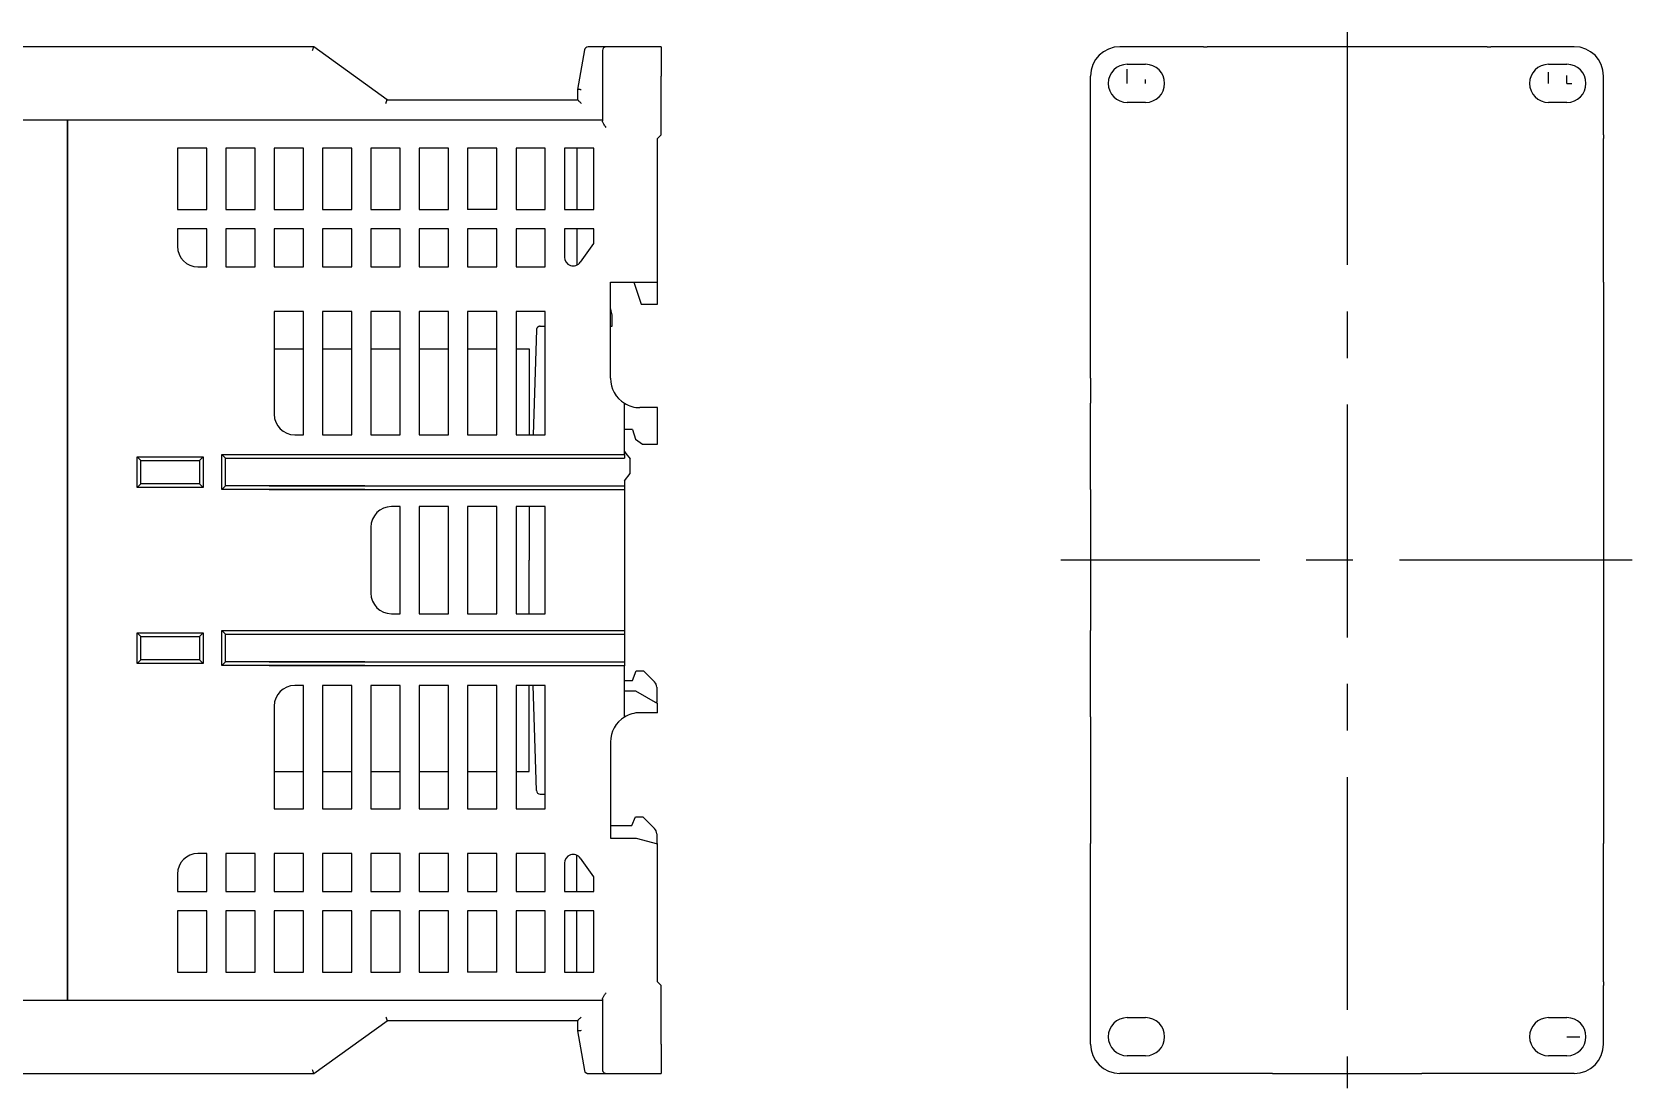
# Model space of a CAD drawing. Header units: millimetres. Extents: x -2567 to -2130, y -1703 to -1559.
# Drawn here: x -2348.3 to -2130, y -1703 to -1559 of the extents above; entities that cross this region are included whole.
import ezdxf

# ---------------------------------------------------------------- set-up
doc = ezdxf.new("R2010")
doc.units = ezdxf.units.MM
doc.linetypes.add('CENTER', pattern=[50.8, 31.75, -6.35, 6.35, -6.35])
doc.layers.add('DEFAULT_1', color=7, linetype='CENTER')

msp = doc.modelspace()

# ---------------------------------------------------------------- linework, layer by layer
at = {"color": 7, "linetype": 'Continuous'}
for p, q in [((-2309.88, -1561.04), (-2361.04, -1561.04)), ((-2299.88, -1568.24), (-2309.88, -1561.04)), ((-2269.98, -1561.04), (-2272.44, -1561.04)), ((-2262.48, -1561.04), (-2269.98, -1561.04)), ((-2262.48, -1561.04), (-2262.48, -1565.04)), ((-2188.47, -1561.02), (-2199.87, -1561.02)), ((-2188.47, -1561.02), (-2187.97, -1561.02)), ((-2149.77, -1561.02), (-2187.97, -1561.02)), ((-2149.77, -1561.02), (-2149.27, -1561.02)), ((-2137.87, -1561.02), (-2149.27, -1561.02)), ((-2272.93, -1561.45), (-2273.88, -1566.84)), ((-2270.48, -1561.54), (-2270.48, -1565.04)), ((-2270.48, -1565.04), (-2270.48, -1571.17)), ((-2262.48, -1573.04), (-2262.48, -1565.04)), ((-2203.87, -1573.02), (-2203.87, -1565.02)), ((-2198.87, -1563.42), (-2196.37, -1563.42)), ((-2141.37, -1563.42), (-2138.87, -1563.42)), ((-2133.87, -1573.02), (-2133.87, -1565.02)), ((-2273.88, -1566.84), (-2273.88, -1568.24)), ((-2299.88, -1568.24), (-2273.88, -1568.24)), ((-2299.88, -1568.24), (-2273.88, -1568.24)), ((-2196.37, -1568.62), (-2198.87, -1568.62)), ((-2138.87, -1568.62), (-2141.37, -1568.62)), ((-2343.48, -1571.04), (-2361.18, -1571.04)), ((-2343.48, -1571.04), (-2343.48, -1572.04)), ((-2343.48, -1571.07), (-2343.48, -1571.04)), ((-2270.48, -1571.04), (-2343.48, -1571.04)), ((-2343.48, -1571.04), (-2343.48, -1689.04)), ((-2343.48, -1689.04), (-2343.48, -1571.04)), ((-2343.48, -1571.17), (-2343.48, -1571.07)), ((-2343.48, -1571.33), (-2343.48, -1571.17)), ((-2343.48, -1571.54), (-2343.48, -1571.33)), ((-2343.48, -1571.78), (-2343.48, -1571.54)), ((-2343.48, -1572.04), (-2343.48, -1571.78)), ((-2343.48, -1595.54), (-2343.48, -1572.04)), ((-2343.48, -1572.04), (-2343.48, -1666.54)), ((-2262.98, -1573.54), (-2262.48, -1573.04)), ((-2262.98, -1593.14), (-2262.98, -1573.54)), ((-2203.87, -1573.52), (-2203.87, -1573.02)), ((-2203.87, -1593.12), (-2203.87, -1573.52)), ((-2133.87, -1573.02), (-2133.87, -1573.52)), ((-2133.87, -1593.12), (-2133.87, -1573.52)), ((-2328.48, -1574.84), (-2328.48, -1583.24)), ((-2324.48, -1574.84), (-2328.48, -1574.84)), ((-2324.48, -1583.24), (-2324.48, -1574.84)), ((-2321.88, -1574.84), (-2321.88, -1583.24)), ((-2317.88, -1574.84), (-2321.88, -1574.84)), ((-2317.88, -1583.24), (-2317.88, -1574.84)), ((-2315.28, -1574.84), (-2315.28, -1583.24)), ((-2311.28, -1574.84), (-2315.28, -1574.84)), ((-2311.28, -1583.24), (-2311.28, -1574.84)), ((-2308.68, -1574.84), (-2308.68, -1583.24)), ((-2304.68, -1574.84), (-2308.68, -1574.84)), ((-2304.68, -1583.24), (-2304.68, -1574.84)), ((-2302.08, -1574.84), (-2302.08, -1583.24)), ((-2298.08, -1574.84), (-2302.08, -1574.84)), ((-2298.08, -1583.24), (-2298.08, -1574.84)), ((-2295.48, -1574.84), (-2295.48, -1583.24)), ((-2291.48, -1574.84), (-2295.48, -1574.84)), ((-2291.48, -1583.24), (-2291.48, -1574.84)), ((-2288.88, -1574.84), (-2288.88, -1583.24)), ((-2284.88, -1574.84), (-2288.88, -1574.84)), ((-2284.88, -1583.24), (-2284.88, -1574.84)), ((-2282.28, -1574.84), (-2282.28, -1583.24)), ((-2278.28, -1574.84), (-2282.28, -1574.84)), ((-2278.28, -1583.24), (-2278.28, -1574.84)), ((-2275.68, -1574.84), (-2275.68, -1583.24)), ((-2271.68, -1574.84), (-2275.68, -1574.84)), ((-2273.98, -1574.84), (-2273.98, -1583.24)), ((-2271.68, -1583.24), (-2271.68, -1574.84)), ((-2328.48, -1583.24), (-2324.48, -1583.24)), ((-2321.88, -1583.24), (-2317.88, -1583.24)), ((-2315.28, -1583.24), (-2311.28, -1583.24)), ((-2308.68, -1583.24), (-2304.68, -1583.24)), ((-2302.08, -1583.24), (-2298.08, -1583.24)), ((-2295.48, -1583.24), (-2291.48, -1583.24)), ((-2284.88, -1583.24), (-2288.88, -1583.24)), ((-2282.28, -1583.24), (-2278.28, -1583.24)), ((-2275.68, -1583.24), (-2271.68, -1583.24)), ((-2328.48, -1585.84), (-2328.48, -1588.24)), ((-2324.48, -1585.84), (-2328.48, -1585.84)), ((-2324.48, -1591.04), (-2324.48, -1585.84)), ((-2317.88, -1585.84), (-2321.88, -1585.84)), ((-2321.88, -1585.84), (-2321.88, -1591.04)), ((-2317.88, -1591.04), (-2317.88, -1585.84)), ((-2311.28, -1585.84), (-2315.28, -1585.84)), ((-2315.28, -1585.84), (-2315.28, -1591.04)), ((-2311.28, -1591.04), (-2311.28, -1585.84)), ((-2304.68, -1585.84), (-2308.68, -1585.84)), ((-2308.68, -1585.84), (-2308.68, -1591.04)), ((-2304.68, -1591.04), (-2304.68, -1585.84)), ((-2298.08, -1585.84), (-2302.08, -1585.84)), ((-2302.08, -1585.84), (-2302.08, -1591.04)), ((-2298.08, -1591.04), (-2298.08, -1585.84)), ((-2291.48, -1585.84), (-2295.48, -1585.84)), ((-2295.48, -1585.84), (-2295.48, -1591.04)), ((-2291.48, -1591.04), (-2291.48, -1585.84)), ((-2284.88, -1585.84), (-2288.88, -1585.84)), ((-2288.88, -1585.84), (-2288.88, -1591.04)), ((-2284.88, -1591.04), (-2284.88, -1585.84)), ((-2278.28, -1585.84), (-2282.28, -1585.84)), ((-2282.28, -1585.84), (-2282.28, -1591.04)), ((-2278.28, -1591.04), (-2278.28, -1585.84)), ((-2271.68, -1585.84), (-2275.68, -1585.84)), ((-2275.68, -1585.84), (-2275.68, -1589.71)), ((-2273.98, -1585.84), (-2273.98, -1590.8)), ((-2271.68, -1587.84), (-2271.68, -1585.84)), ((-2273.5, -1590.4), (-2271.68, -1587.84)), ((-2325.68, -1591.04), (-2324.48, -1591.04)), ((-2321.88, -1591.04), (-2317.88, -1591.04)), ((-2315.28, -1591.04), (-2311.28, -1591.04)), ((-2308.68, -1591.04), (-2304.68, -1591.04)), ((-2302.08, -1591.04), (-2298.08, -1591.04)), ((-2295.48, -1591.04), (-2291.48, -1591.04)), ((-2288.88, -1591.04), (-2284.88, -1591.04)), ((-2282.28, -1591.04), (-2278.28, -1591.04)), ((-2269.38, -1593.14), (-2262.98, -1593.14)), ((-2269.38, -1606.24), (-2269.38, -1593.14)), ((-2266.18, -1593.14), (-2265.18, -1596.14)), ((-2262.98, -1596.14), (-2262.98, -1593.14)), ((-2203.87, -1606.22), (-2203.87, -1593.12)), ((-2133.87, -1593.12), (-2133.87, -1606.22)), ((-2315.28, -1597.14), (-2315.28, -1611.14)), ((-2311.28, -1597.14), (-2315.28, -1597.14)), ((-2311.28, -1613.94), (-2311.28, -1597.14)), ((-2308.68, -1597.14), (-2308.68, -1613.94)), ((-2304.68, -1597.14), (-2308.68, -1597.14)), ((-2304.68, -1613.94), (-2304.68, -1597.14)), ((-2302.08, -1597.14), (-2302.08, -1613.94)), ((-2298.08, -1597.14), (-2302.08, -1597.14)), ((-2298.08, -1613.94), (-2298.08, -1597.14)), ((-2295.48, -1597.14), (-2295.48, -1613.94)), ((-2291.48, -1597.14), (-2295.48, -1597.14)), ((-2291.48, -1613.94), (-2291.48, -1597.14)), ((-2288.88, -1597.14), (-2288.88, -1613.94)), ((-2284.88, -1597.14), (-2288.88, -1597.14)), ((-2284.88, -1613.94), (-2284.88, -1597.14)), ((-2282.28, -1597.14), (-2282.28, -1613.94)), ((-2278.28, -1597.14), (-2282.28, -1597.14)), ((-2278.28, -1613.94), (-2278.28, -1597.14)), ((-2269.18, -1597.64), (-2269.38, -1596.64)), ((-2269.18, -1599.14), (-2269.18, -1597.64)), ((-2265.18, -1596.14), (-2262.98, -1596.14)), ((-2279.49, -1599.62), (-2279.94, -1613.94)), ((-2278.99, -1599.14), (-2278.28, -1599.14)), ((-2278.99, -1599.14), (-2278.28, -1599.14)), ((-2269.38, -1599.14), (-2269.18, -1599.14)), ((-2315.28, -1602.24), (-2311.28, -1602.24)), ((-2308.68, -1602.24), (-2304.68, -1602.24)), ((-2302.08, -1602.24), (-2298.08, -1602.24)), ((-2295.48, -1602.24), (-2291.48, -1602.24)), ((-2288.88, -1602.24), (-2284.88, -1602.24)), ((-2282.28, -1602.24), (-2280.48, -1602.24)), ((-2280.48, -1602.24), (-2280.48, -1613.94)), ((-2203.87, -1606.22), (-2203.87, -1609.62)), ((-2133.87, -1606.22), (-2133.87, -1609.62)), ((-2267.48, -1616.64), (-2267.48, -1609.64)), ((-2262.98, -1610.24), (-2265.38, -1610.24)), ((-2262.98, -1615.24), (-2262.98, -1610.24)), ((-2203.87, -1616.62), (-2203.87, -1609.62)), ((-2133.87, -1609.62), (-2133.87, -1616.62)), ((-2266.38, -1613.24), (-2267.48, -1613.24)), ((-2266.38, -1613.24), (-2265.99, -1614.52)), ((-2312.48, -1613.94), (-2311.28, -1613.94)), ((-2308.68, -1613.94), (-2304.68, -1613.94)), ((-2302.08, -1613.94), (-2298.08, -1613.94)), ((-2295.48, -1613.94), (-2291.48, -1613.94)), ((-2288.88, -1613.94), (-2284.88, -1613.94)), ((-2282.28, -1613.94), (-2278.28, -1613.94)), ((-2265.99, -1614.52), (-2265.03, -1615.24)), ((-2265.03, -1615.24), (-2262.98, -1615.24)), ((-2333.98, -1616.94), (-2333.48, -1617.44)), ((-2333.98, -1616.94), (-2324.98, -1616.94)), ((-2333.98, -1621.14), (-2333.98, -1616.94)), ((-2333.48, -1617.44), (-2325.48, -1617.44)), ((-2333.48, -1620.64), (-2333.48, -1617.44)), ((-2324.98, -1616.94), (-2325.48, -1617.44)), ((-2325.48, -1617.44), (-2325.48, -1620.64)), ((-2324.98, -1616.94), (-2324.98, -1621.14)), ((-2322.4, -1616.62), (-2302.9, -1616.62)), ((-2322.4, -1621.42), (-2322.4, -1616.62)), ((-2322.4, -1616.62), (-2321.9, -1617.12)), ((-2321.9, -1617.12), (-2302.9, -1617.12)), ((-2321.9, -1620.92), (-2321.9, -1617.12)), ((-2315.98, -1616.64), (-2267.48, -1616.64)), ((-2315.98, -1617.14), (-2267.48, -1617.14)), ((-2267.48, -1616.24), (-2267.28, -1616.48)), ((-2267.48, -1616.64), (-2267.48, -1617.14)), ((-2267.28, -1616.48), (-2266.68, -1617.24)), ((-2266.68, -1619.24), (-2266.68, -1617.24)), ((-2203.87, -1621.42), (-2203.87, -1616.62)), ((-2133.87, -1616.62), (-2133.87, -1621.42)), ((-2267.48, -1620.24), (-2266.68, -1619.24)), ((-2333.98, -1621.14), (-2333.48, -1620.64)), ((-2324.98, -1621.14), (-2333.98, -1621.14)), ((-2325.48, -1620.64), (-2333.48, -1620.64)), ((-2324.98, -1621.14), (-2325.48, -1620.64)), ((-2321.9, -1620.92), (-2322.4, -1621.42)), ((-2302.9, -1621.42), (-2322.4, -1621.42)), ((-2302.9, -1620.92), (-2321.9, -1620.92)), ((-2267.48, -1620.94), (-2315.98, -1620.94)), ((-2267.48, -1621.44), (-2315.98, -1621.44)), ((-2267.48, -1620.24), (-2267.48, -1620.94)), ((-2267.48, -1620.94), (-2267.48, -1621.44)), ((-2267.48, -1621.44), (-2267.48, -1640.64)), ((-2203.87, -1621.42), (-2203.87, -1640.62)), ((-2133.87, -1621.42), (-2133.87, -1640.62)), ((-2298.08, -1623.74), (-2299.28, -1623.74)), ((-2298.08, -1638.34), (-2298.08, -1623.74)), ((-2291.48, -1623.74), (-2295.48, -1623.74)), ((-2295.48, -1623.74), (-2295.48, -1638.34)), ((-2291.48, -1638.34), (-2291.48, -1623.74)), ((-2284.88, -1623.74), (-2288.88, -1623.74)), ((-2288.88, -1623.74), (-2288.88, -1638.34)), ((-2284.88, -1638.34), (-2284.88, -1623.74)), ((-2278.28, -1623.74), (-2282.28, -1623.74)), ((-2282.28, -1623.74), (-2282.28, -1638.34)), ((-2280.48, -1623.74), (-2280.48, -1631.04)), ((-2278.28, -1638.34), (-2278.28, -1623.74)), ((-2302.08, -1626.54), (-2302.08, -1635.54)), ((-2280.48, -1638.34), (-2280.48, -1631.04)), ((-2299.28, -1638.34), (-2298.08, -1638.34)), ((-2295.48, -1638.34), (-2291.48, -1638.34)), ((-2288.88, -1638.34), (-2284.88, -1638.34)), ((-2282.28, -1638.34), (-2278.28, -1638.34)), ((-2333.98, -1640.94), (-2333.48, -1641.44)), ((-2333.98, -1640.94), (-2324.98, -1640.94)), ((-2333.98, -1645.14), (-2333.98, -1640.94)), ((-2333.48, -1644.64), (-2333.48, -1641.44)), ((-2333.48, -1641.44), (-2325.48, -1641.44)), ((-2324.98, -1640.94), (-2325.48, -1641.44)), ((-2325.48, -1641.44), (-2325.48, -1644.64)), ((-2324.98, -1640.94), (-2324.98, -1645.14)), ((-2322.4, -1640.62), (-2302.9, -1640.62)), ((-2322.4, -1645.42), (-2322.4, -1640.62)), ((-2322.4, -1640.62), (-2321.9, -1641.12)), ((-2321.9, -1641.12), (-2302.9, -1641.12)), ((-2321.9, -1644.92), (-2321.9, -1641.12)), ((-2315.98, -1640.64), (-2267.48, -1640.64)), ((-2315.98, -1641.14), (-2267.48, -1641.14)), ((-2267.48, -1640.64), (-2267.48, -1641.14)), ((-2267.48, -1641.14), (-2267.48, -1644.94)), ((-2203.87, -1645.42), (-2203.87, -1640.62)), ((-2133.87, -1640.62), (-2133.87, -1645.42)), ((-2333.98, -1645.14), (-2333.48, -1644.64)), ((-2324.98, -1645.14), (-2333.98, -1645.14)), ((-2325.48, -1644.64), (-2333.48, -1644.64)), ((-2324.98, -1645.14), (-2325.48, -1644.64)), ((-2322.4, -1645.42), (-2321.9, -1644.92)), ((-2302.9, -1645.42), (-2322.4, -1645.42)), ((-2302.9, -1644.92), (-2321.9, -1644.92)), ((-2267.48, -1644.94), (-2315.98, -1644.94)), ((-2267.48, -1645.44), (-2315.98, -1645.44)), ((-2267.48, -1644.94), (-2267.48, -1645.44)), ((-2267.48, -1652.43), (-2267.48, -1645.44)), ((-2266.38, -1647.44), (-2265.88, -1646.14)), ((-2265.88, -1646.14), (-2264.88, -1646.14)), ((-2264.88, -1646.14), (-2263.37, -1647.64)), ((-2203.87, -1652.41), (-2203.87, -1645.42)), ((-2133.87, -1645.42), (-2133.87, -1652.41)), ((-2311.28, -1648.14), (-2312.48, -1648.14)), ((-2311.28, -1664.94), (-2311.28, -1648.14)), ((-2304.68, -1648.14), (-2308.68, -1648.14)), ((-2308.68, -1648.14), (-2308.68, -1664.94)), ((-2304.68, -1664.94), (-2304.68, -1648.14)), ((-2298.08, -1648.14), (-2302.08, -1648.14)), ((-2302.08, -1648.14), (-2302.08, -1664.94)), ((-2298.08, -1664.94), (-2298.08, -1648.14)), ((-2291.48, -1648.14), (-2295.48, -1648.14)), ((-2295.48, -1648.14), (-2295.48, -1664.94)), ((-2291.48, -1664.94), (-2291.48, -1648.14)), ((-2284.88, -1648.14), (-2288.88, -1648.14)), ((-2288.88, -1648.14), (-2288.88, -1664.94)), ((-2284.88, -1664.94), (-2284.88, -1648.14)), ((-2278.28, -1648.14), (-2282.28, -1648.14)), ((-2282.28, -1648.14), (-2282.28, -1664.94)), ((-2280.48, -1659.84), (-2280.48, -1648.14)), ((-2279.49, -1662.45), (-2279.94, -1648.14)), ((-2278.28, -1664.94), (-2278.28, -1648.14)), ((-2267.48, -1647.44), (-2266.38, -1647.44)), ((-2263.08, -1648.35), (-2263.08, -1650.44)), ((-2267.48, -1648.84), (-2265.98, -1648.84)), ((-2265.98, -1648.84), (-2262.98, -1650.57)), ((-2263.08, -1650.44), (-2263.21, -1650.44)), ((-2262.98, -1651.84), (-2262.98, -1650.57)), ((-2315.28, -1650.94), (-2315.28, -1664.94)), ((-2262.98, -1651.84), (-2265.38, -1651.84)), ((-2203.87, -1652.41), (-2203.87, -1655.82)), ((-2133.87, -1652.41), (-2133.87, -1655.82)), ((-2269.38, -1655.84), (-2269.38, -1668.94)), ((-2203.87, -1655.82), (-2203.87, -1668.92)), ((-2133.87, -1655.82), (-2133.87, -1668.92)), ((-2315.28, -1659.84), (-2311.28, -1659.84)), ((-2308.68, -1659.84), (-2304.68, -1659.84)), ((-2302.08, -1659.84), (-2298.08, -1659.84)), ((-2295.48, -1659.84), (-2291.48, -1659.84)), ((-2288.88, -1659.84), (-2284.88, -1659.84)), ((-2282.28, -1659.84), (-2280.48, -1659.84)), ((-2278.99, -1662.94), (-2278.28, -1662.94)), ((-2278.99, -1662.94), (-2278.28, -1662.94)), ((-2315.28, -1664.94), (-2311.28, -1664.94)), ((-2308.68, -1664.94), (-2304.68, -1664.94)), ((-2302.08, -1664.94), (-2298.08, -1664.94)), ((-2295.48, -1664.94), (-2291.48, -1664.94)), ((-2288.88, -1664.94), (-2284.88, -1664.94)), ((-2282.28, -1664.94), (-2278.28, -1664.94)), ((-2343.48, -1690.04), (-2343.48, -1666.54)), ((-2343.48, -1666.54), (-2343.48, -1690.04)), ((-2269.38, -1667.24), (-2268.38, -1667.24)), ((-2268.38, -1667.24), (-2266.48, -1667.24)), ((-2266.48, -1667.24), (-2265.98, -1666.04)), ((-2265.98, -1666.04), (-2264.98, -1666.04)), ((-2264.98, -1666.04), (-2263.37, -1667.64)), ((-2269.38, -1668.94), (-2265.88, -1668.94)), ((-2265.88, -1668.94), (-2262.98, -1669.71)), ((-2263.08, -1668.35), (-2263.08, -1669.69)), ((-2262.98, -1688.54), (-2262.98, -1669.71)), ((-2203.87, -1668.92), (-2203.87, -1669.69)), ((-2203.87, -1688.52), (-2203.87, -1669.69)), ((-2133.87, -1668.92), (-2133.87, -1669.69)), ((-2133.87, -1688.52), (-2133.87, -1669.69)), ((-2324.48, -1671.04), (-2325.68, -1671.04)), ((-2324.48, -1676.24), (-2324.48, -1671.04)), ((-2317.88, -1671.04), (-2321.88, -1671.04)), ((-2321.88, -1671.04), (-2321.88, -1676.24)), ((-2317.88, -1676.24), (-2317.88, -1671.04)), ((-2311.28, -1671.04), (-2315.28, -1671.04)), ((-2315.28, -1671.04), (-2315.28, -1676.24)), ((-2311.28, -1676.24), (-2311.28, -1671.04)), ((-2304.68, -1671.04), (-2308.68, -1671.04)), ((-2308.68, -1671.04), (-2308.68, -1676.24)), ((-2304.68, -1676.24), (-2304.68, -1671.04)), ((-2298.08, -1671.04), (-2302.08, -1671.04)), ((-2302.08, -1671.04), (-2302.08, -1676.24)), ((-2298.08, -1676.24), (-2298.08, -1671.04)), ((-2291.48, -1671.04), (-2295.48, -1671.04)), ((-2295.48, -1671.04), (-2295.48, -1676.24)), ((-2291.48, -1676.24), (-2291.48, -1671.04)), ((-2284.88, -1671.04), (-2288.88, -1671.04)), ((-2288.88, -1671.04), (-2288.88, -1676.24)), ((-2284.88, -1676.24), (-2284.88, -1671.04)), ((-2278.28, -1671.04), (-2282.28, -1671.04)), ((-2282.28, -1671.04), (-2282.28, -1676.24)), ((-2278.28, -1676.24), (-2278.28, -1671.04)), ((-2275.68, -1672.37), (-2275.68, -1676.24)), ((-2273.98, -1676.24), (-2273.98, -1671.28)), ((-2271.68, -1674.24), (-2273.5, -1671.67)), ((-2328.48, -1673.84), (-2328.48, -1676.24)), ((-2271.68, -1676.24), (-2271.68, -1674.24)), ((-2328.48, -1676.24), (-2324.48, -1676.24)), ((-2321.88, -1676.24), (-2317.88, -1676.24)), ((-2315.28, -1676.24), (-2311.28, -1676.24)), ((-2308.68, -1676.24), (-2304.68, -1676.24)), ((-2302.08, -1676.24), (-2298.08, -1676.24)), ((-2295.48, -1676.24), (-2291.48, -1676.24)), ((-2288.88, -1676.24), (-2284.88, -1676.24)), ((-2282.28, -1676.24), (-2278.28, -1676.24)), ((-2275.68, -1676.24), (-2271.68, -1676.24)), ((-2324.48, -1678.84), (-2328.48, -1678.84)), ((-2328.48, -1678.84), (-2328.48, -1687.24)), ((-2324.48, -1687.24), (-2324.48, -1678.84)), ((-2317.88, -1678.84), (-2321.88, -1678.84)), ((-2321.88, -1678.84), (-2321.88, -1687.24)), ((-2317.88, -1687.24), (-2317.88, -1678.84)), ((-2311.28, -1678.84), (-2315.28, -1678.84)), ((-2315.28, -1678.84), (-2315.28, -1687.24)), ((-2311.28, -1687.24), (-2311.28, -1678.84)), ((-2304.68, -1678.84), (-2308.68, -1678.84)), ((-2308.68, -1678.84), (-2308.68, -1687.24)), ((-2304.68, -1687.24), (-2304.68, -1678.84)), ((-2298.08, -1678.84), (-2302.08, -1678.84)), ((-2302.08, -1678.84), (-2302.08, -1687.24)), ((-2298.08, -1687.24), (-2298.08, -1678.84)), ((-2291.48, -1678.84), (-2295.48, -1678.84)), ((-2295.48, -1678.84), (-2295.48, -1687.24)), ((-2291.48, -1687.24), (-2291.48, -1678.84)), ((-2284.88, -1678.84), (-2288.88, -1678.84)), ((-2288.88, -1678.84), (-2288.88, -1687.24)), ((-2284.88, -1687.24), (-2284.88, -1678.84)), ((-2278.28, -1678.84), (-2282.28, -1678.84)), ((-2282.28, -1678.84), (-2282.28, -1687.24)), ((-2278.28, -1687.24), (-2278.28, -1678.84)), ((-2271.68, -1678.84), (-2275.68, -1678.84)), ((-2275.68, -1678.84), (-2275.68, -1687.24)), ((-2273.98, -1687.24), (-2273.98, -1678.84)), ((-2271.68, -1687.24), (-2271.68, -1678.84)), ((-2328.48, -1687.24), (-2324.48, -1687.24)), ((-2321.88, -1687.24), (-2317.88, -1687.24)), ((-2315.28, -1687.24), (-2311.28, -1687.24)), ((-2308.68, -1687.24), (-2304.68, -1687.24)), ((-2302.08, -1687.24), (-2298.08, -1687.24)), ((-2295.48, -1687.24), (-2291.48, -1687.24)), ((-2284.88, -1687.24), (-2288.88, -1687.24)), ((-2282.28, -1687.24), (-2278.28, -1687.24)), ((-2275.68, -1687.24), (-2271.68, -1687.24)), ((-2262.48, -1689.04), (-2262.98, -1688.54)), ((-2262.48, -1697.04), (-2262.48, -1689.04)), ((-2203.87, -1689.02), (-2203.87, -1688.52)), ((-2203.87, -1697.02), (-2203.87, -1689.02)), ((-2133.87, -1688.52), (-2133.87, -1689.02)), ((-2133.87, -1697.02), (-2133.87, -1689.02)), ((-2361.18, -1691.04), (-2343.48, -1691.04)), ((-2343.48, -1690.04), (-2343.48, -1691.04)), ((-2343.48, -1690.29), (-2343.48, -1690.04)), ((-2343.48, -1690.54), (-2343.48, -1690.29)), ((-2343.48, -1690.74), (-2343.48, -1690.54)), ((-2343.48, -1690.9), (-2343.48, -1690.74)), ((-2343.48, -1691), (-2343.48, -1690.9)), ((-2343.48, -1691.04), (-2343.48, -1691)), ((-2343.48, -1691.04), (-2270.48, -1691.04)), ((-2270.48, -1690.9), (-2270.48, -1697.04)), ((-2309.88, -1701.04), (-2299.88, -1693.84)), ((-2273.88, -1693.84), (-2299.88, -1693.84)), ((-2273.88, -1693.84), (-2299.88, -1693.84)), ((-2273.88, -1693.84), (-2273.88, -1695.24)), ((-2198.87, -1693.42), (-2196.37, -1693.42)), ((-2141.37, -1693.42), (-2138.87, -1693.42)), ((-2273.88, -1695.24), (-2272.93, -1700.62)), ((-2270.48, -1697.04), (-2270.48, -1700.54)), ((-2262.48, -1697.04), (-2262.48, -1701.04)), ((-2196.37, -1698.62), (-2198.87, -1698.62)), ((-2138.87, -1698.62), (-2141.37, -1698.62)), ((-2361.04, -1701.04), (-2309.88, -1701.04)), ((-2272.44, -1701.04), (-2269.98, -1701.04)), ((-2269.98, -1701.04), (-2262.48, -1701.04)), ((-2190.07, -1701.02), (-2199.87, -1701.02)), ((-2189.57, -1701.02), (-2190.07, -1701.02)), ((-2179.07, -1701.02), (-2189.57, -1701.02)), ((-2179.07, -1701.02), (-2158.67, -1701.02)), ((-2148.17, -1701.02), (-2158.67, -1701.02)), ((-2147.67, -1701.02), (-2148.17, -1701.02)), ((-2137.87, -1701.02), (-2147.67, -1701.02))]:
    msp.add_line(p, q, dxfattribs=at)
for centre, radius, start, end in [((-2272.44, -1561.54), 0.5, 90, 170), ((-2272.44, -1561.54), 0.5, 90, 170), ((-2269.98, -1561.54), 0.5, 90, 180), ((-2269.98, -1561.54), 0.5, 90, 180), ((-2199.87, -1565.02), 4, 90, 180), ((-2137.87, -1565.02), 4, 0, 90), ((-2198.87, -1566.02), 2.6, 90, 270), ((-2196.37, -1566.02), 2.6, 270, 90), ((-2141.37, -1566.02), 2.6, 90, 270), ((-2138.87, -1566.02), 2.6, 270, 90), ((-2325.68, -1588.24), 2.8, 180, 270), ((-2274.48, -1589.71), 1.2, 180, 324.6375), ((-2278.99, -1599.64), 0.5, 160.5593, 178.1988), ((-2278.99, -1599.64), 0.5, 160.5593, 178.1988), ((-2278.99, -1599.64), 0.5, 150.4794, 160.5593), ((-2278.99, -1599.64), 0.5, 150.4794, 160.5593), ((-2278.99, -1599.64), 0.5, 142.9195, 150.4794), ((-2278.99, -1599.64), 0.5, 142.9195, 150.4794), ((-2278.99, -1599.64), 0.5, 132.3356, 142.9195), ((-2278.99, -1599.64), 0.5, 132.3356, 142.9195), ((-2278.99, -1599.64), 0.5, 125.2797, 132.3356), ((-2278.99, -1599.64), 0.5, 125.2797, 132.3356), ((-2278.99, -1599.64), 0.5, 113.5198, 125.2797), ((-2278.99, -1599.64), 0.5, 113.5198, 125.2797), ((-2278.99, -1599.64), 0.5, 107.6398, 113.5198), ((-2278.99, -1599.64), 0.5, 107.6398, 113.5198), ((-2278.99, -1599.64), 0.5, 90, 107.6398), ((-2278.99, -1599.64), 0.5, 90, 107.6398), ((-2265.38, -1606.24), 4, 180, 238.3318), ((-2312.48, -1611.14), 2.8, 180, 270), ((-2265.38, -1606.24), 4, 238.3318, 270), ((-2299.28, -1626.54), 2.8, 90, 180), ((-2299.28, -1635.54), 2.8, 180, 270), ((-2312.48, -1650.94), 2.8, 90, 180), ((-2264.08, -1648.35), 1, 0, 45), ((-2265.38, -1655.84), 4, 121.6682, 180), ((-2265.38, -1655.84), 4, 90, 121.6682), ((-2278.99, -1662.44), 0.5, 181.8012, 270), ((-2264.08, -1668.35), 1, 0, 45), ((-2325.68, -1673.84), 2.8, 90, 180), ((-2274.48, -1672.37), 1.2, 35.3625, 180), ((-2198.87, -1696.02), 2.6, 90, 270), ((-2196.37, -1696.02), 2.6, 270, 90), ((-2141.37, -1696.02), 2.6, 90, 270), ((-2138.87, -1696.02), 2.6, 270, 90), ((-2199.87, -1697.02), 4, 180, 270), ((-2137.87, -1697.02), 4, 270, 0), ((-2272.44, -1700.54), 0.5, 190, 206.0328), ((-2272.44, -1700.54), 0.5, 190, 206.0337), ((-2272.44, -1700.54), 0.5, 190, 270), ((-2272.44, -1700.54), 0.5, 190, 206.0337), ((-2272.44, -1700.54), 0.5, 206.0328, 211.747), ((-2272.44, -1700.54), 0.5, 206.0337, 211.7478), ((-2272.44, -1700.54), 0.5, 206.0337, 211.7478), ((-2272.44, -1700.54), 0.5, 211.747, 222.0591), ((-2272.44, -1700.54), 0.5, 211.7478, 222.0608), ((-2272.44, -1700.54), 0.5, 211.7478, 222.0608), ((-2269.98, -1700.54), 0.5, 180, 197.9998), ((-2269.98, -1700.54), 0.5, 180, 197.9998), ((-2269.98, -1700.54), 0.5, 197.9998, 208.2855), ((-2269.98, -1700.54), 0.5, 197.9998, 208.2855), ((-2269.98, -1700.54), 0.5, 208.2855, 215.9999), ((-2269.98, -1700.54), 0.5, 208.2855, 215.9999), ((-2272.44, -1700.54), 0.5, 222.0591, 227.5539), ((-2272.44, -1700.54), 0.5, 222.0608, 227.5524), ((-2272.44, -1700.54), 0.5, 222.0608, 227.5524), ((-2272.44, -1700.54), 0.5, 227.5539, 238.1145), ((-2272.44, -1700.54), 0.5, 227.5524, 238.117), ((-2272.44, -1700.54), 0.5, 227.5524, 238.117), ((-2272.44, -1700.54), 0.5, 238.1145, 246.3746), ((-2272.44, -1700.54), 0.5, 238.117, 246.3526), ((-2272.44, -1700.54), 0.5, 238.117, 246.3526), ((-2272.44, -1700.54), 0.5, 246.3746, 254.1076), ((-2272.44, -1700.54), 0.5, 246.3526, 254.1097), ((-2272.44, -1700.54), 0.5, 246.3526, 254.1097), ((-2272.44, -1700.54), 0.5, 254.1076, 270), ((-2272.44, -1700.54), 0.5, 254.1097, 270), ((-2272.44, -1700.54), 0.5, 254.1097, 270), ((-2269.98, -1700.54), 0.5, 215.9999, 226.7999), ((-2269.98, -1700.54), 0.5, 215.9999, 226.7999), ((-2269.98, -1700.54), 0.5, 226.7999, 233.9999), ((-2269.98, -1700.54), 0.5, 226.7999, 233.9999), ((-2269.98, -1700.54), 0.5, 233.9999, 245.9999), ((-2269.98, -1700.54), 0.5, 233.9999, 245.9999), ((-2269.98, -1700.54), 0.5, 245.9999, 252), ((-2269.98, -1700.54), 0.5, 245.9999, 252), ((-2269.98, -1700.54), 0.5, 252, 270), ((-2269.98, -1700.54), 0.5, 252, 270)]:
    msp.add_arc(centre, radius, start, end, dxfattribs=at)
for points, knots in [([(-2310.04, -1561.54), (-2310.02, -1561.49), (-2309.99, -1561.39), (-2309.95, -1561.26), (-2309.91, -1561.15), (-2309.89, -1561.08), (-2309.88, -1561.05), (-2309.88, -1561.04)], [0, 0, 0, 0, 0.1581426, 0.3032449, 0.4209093, 0.4981923, 0.5253657, 0.5253657, 0.5253657, 0.5253657]), ([(-2273.38, -1566.88), (-2273.43, -1566.88), (-2273.53, -1566.87), (-2273.66, -1566.86), (-2273.77, -1566.85), (-2273.84, -1566.84), (-2273.87, -1566.84), (-2273.88, -1566.84)], [0, 0, 0, 0, 0.1547825, 0.2946038, 0.4057559, 0.4772419, 0.5019099, 0.5019099, 0.5019099, 0.5019099]), ([(-2300.04, -1568.74), (-2300.02, -1568.69), (-2299.99, -1568.59), (-2299.95, -1568.46), (-2299.91, -1568.35), (-2299.89, -1568.28), (-2299.88, -1568.25), (-2299.88, -1568.24)], [0, 0, 0, 0, 0.1581426, 0.3032449, 0.4209093, 0.4981923, 0.5253657, 0.5253657, 0.5253657, 0.5253657]), ([(-2273.88, -1568.24), (-2273.87, -1568.24), (-2273.85, -1568.26), (-2273.81, -1568.31), (-2273.74, -1568.38), (-2273.64, -1568.48), (-2273.51, -1568.6), (-2273.43, -1568.69), (-2273.38, -1568.74)], [0, 0, 0, 0, 0.020078, 0.0833264, 0.1888057, 0.3288565, 0.5037709, 0.7071068, 0.7071068, 0.7071068, 0.7071068]), ([(-2269.98, -1572.04), (-2270.03, -1571.96), (-2270.14, -1571.81), (-2270.28, -1571.61), (-2270.38, -1571.43), (-2270.45, -1571.29), (-2270.48, -1571.21), (-2270.48, -1571.17)], [0, 0, 0, 0, 0.291411, 0.540322, 0.743618, 0.899644, 1.007443, 1.007443, 1.007443, 1.007443]), ([(-2270.48, -1690.9), (-2270.48, -1690.87), (-2270.46, -1690.81), (-2270.41, -1690.7), (-2270.34, -1690.56), (-2270.24, -1690.41), (-2270.11, -1690.23), (-2270.02, -1690.1), (-2269.98, -1690.04)], [0, 0, 0, 0, 0.086579, 0.207582, 0.36137, 0.546289, 0.762411, 1.007656, 1.007656, 1.007656, 1.007656]), ([(-2300.04, -1693.34), (-2300.02, -1693.39), (-2299.99, -1693.48), (-2299.95, -1693.62), (-2299.91, -1693.73), (-2299.89, -1693.8), (-2299.88, -1693.83), (-2299.88, -1693.84)], [0, 0, 0, 0, 0.1581426, 0.3032449, 0.4209093, 0.4981923, 0.5253657, 0.5253657, 0.5253657, 0.5253657]), ([(-2273.38, -1693.34), (-2273.43, -1693.39), (-2273.51, -1693.47), (-2273.64, -1693.6), (-2273.74, -1693.7), (-2273.81, -1693.77), (-2273.85, -1693.81), (-2273.87, -1693.83), (-2273.88, -1693.84)], [0, 0, 0, 0, 0.2033358, 0.3782503, 0.518301, 0.6237803, 0.6870288, 0.7071068, 0.7071068, 0.7071068, 0.7071068]), ([(-2273.38, -1695.19), (-2273.43, -1695.2), (-2273.53, -1695.21), (-2273.66, -1695.22), (-2273.77, -1695.23), (-2273.84, -1695.23), (-2273.87, -1695.24), (-2273.88, -1695.24)], [0, 0, 0, 0, 0.1547825, 0.2946038, 0.4057559, 0.4772419, 0.5019099, 0.5019099, 0.5019099, 0.5019099]), ([(-2309.88, -1701.04), (-2309.88, -1701.03), (-2309.89, -1701), (-2309.91, -1700.93), (-2309.95, -1700.82), (-2309.99, -1700.68), (-2310.02, -1700.59), (-2310.04, -1700.54)], [0, 0, 0, 0, 0.0271734, 0.1044564, 0.2221208, 0.3672231, 0.5253657, 0.5253657, 0.5253657, 0.5253657])]:
    msp.add_open_spline(points, degree=3, knots=knots, dxfattribs=at)
at = {"layer": 'DEFAULT_1', "color": 7, "linetype": 'CENTER'}
for p, q in [((-2168.87, -1559.02), (-2168.87, -1703.02)), ((-2198.87, -1566.02), (-2198.87, -1564.07)), ((-2141.37, -1566.02), (-2141.37, -1564.51)), ((-2138.87, -1566.02), (-2138.87, -1564.94)), ((-2196.37, -1566.02), (-2196.37, -1565.48)), ((-2138.87, -1566.02), (-2138.22, -1566.02)), ((-2129.99, -1631.02), (-2207.92, -1631.02)), ((-2138.87, -1696.02), (-2137.13, -1696.02))]:
    msp.add_line(p, q, dxfattribs=at)

doc.saveas('drawing.dxf')
